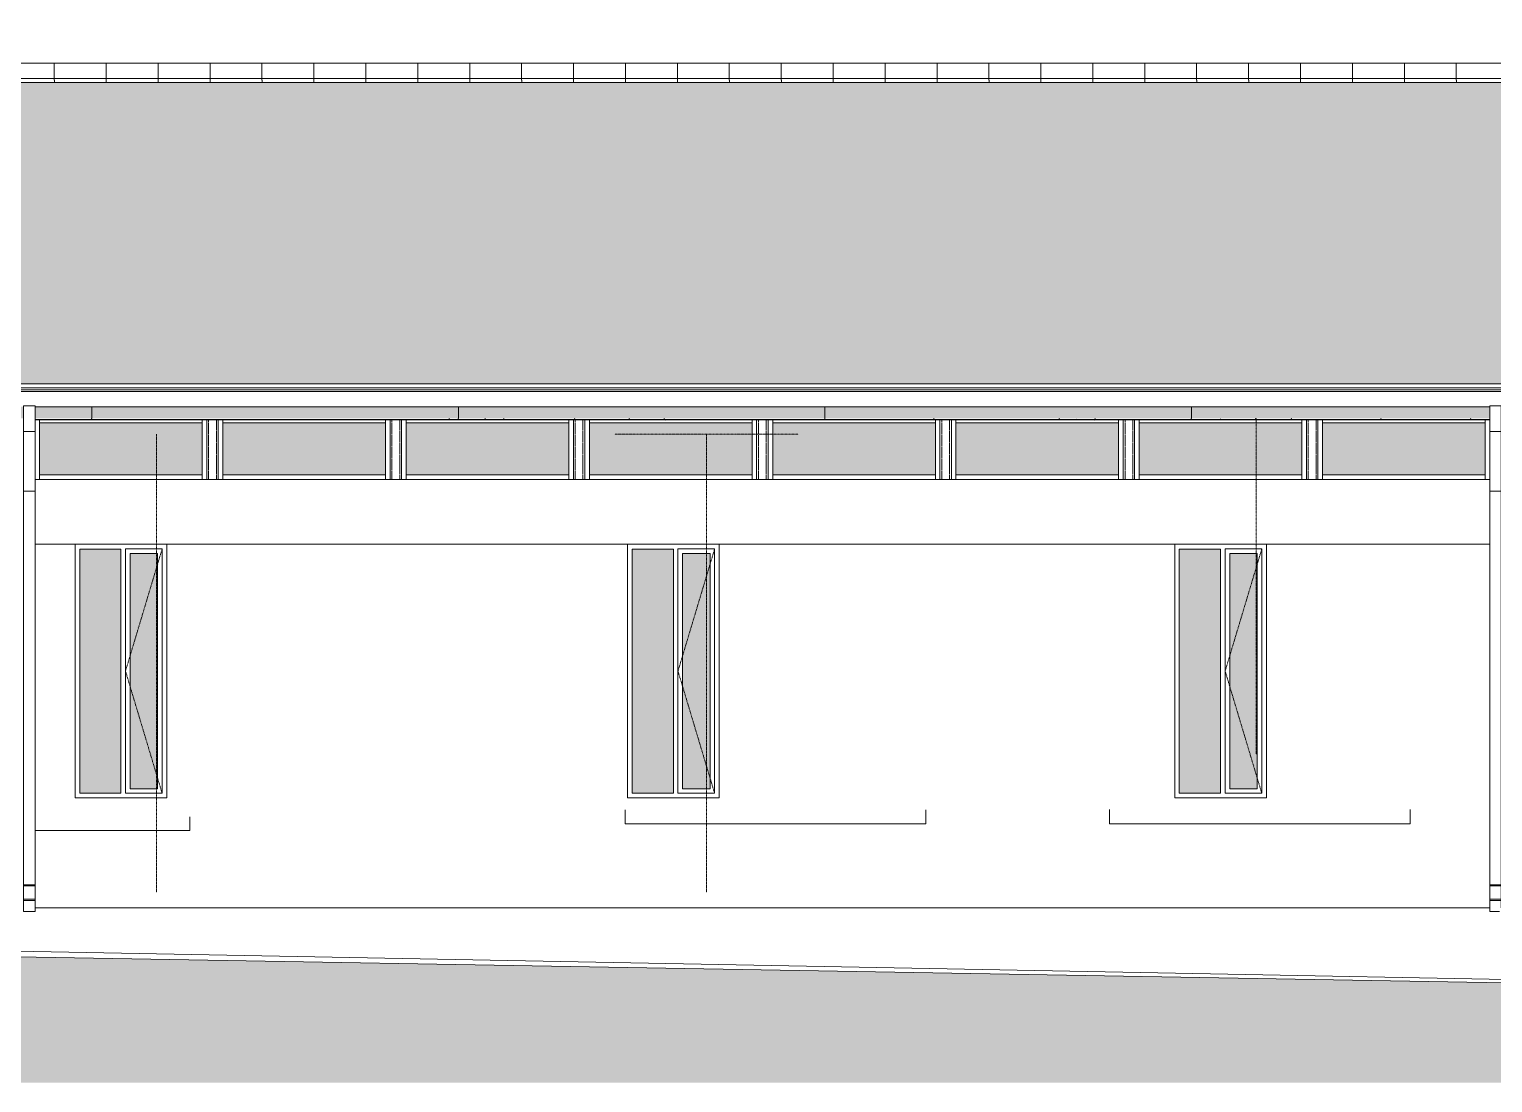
# Model space of a CAD drawing. Header units: millimetres. Extents: x -35517 to 139323, y -3702 to 5999.
# Drawn here: x 32332 to 41914, y -1145 to 5752 of the extents above; entities that cross this region are included whole.
import ezdxf

# ---------------------------------------------------------------- set-up
doc = ezdxf.new("R2010")
doc.units = ezdxf.units.MM
for name, pattern in [('Dash', [6.35, 3.175, -3.175]), ('Detail Dash 2', [1.6, 0.8, -0.8]), ('Hidden', [7.14375, 4.7625, -2.38125])]:
    doc.linetypes.add(name, pattern=pattern)
for name, color, linetype, lineweight in [('A-DETL', 90, 'Continuous', 5), ('A-DETL-GENF', 92, 'Continuous', 5), ('A-DETL-MEDM', 33, 'Continuous', 18), ('A-GENM', 13, 'Continuous', 5), ('A-GLAZ', 151, 'Continuous', 5), ('A-GLAZ-CURT', 52, 'Continuous', 5), ('A-GLAZ-CWMG', 51, 'Continuous', 5), ('A-GLAZ-HDLN', 1, 'Dash', 9), ('A-ROOF', 132, 'Continuous', 9), ('A-ROOF-OTLN', 132, 'Continuous', 5), ('A-ROOF-PATT', 132, 'Continuous', 9), ('C-TOPO', 7, 'Continuous', 5), ('I-WALL', 2, 'Continuous', 9), ('S-COLS', 52, 'Continuous', 5)]:
    doc.layers.add(name, color=color, linetype=linetype, lineweight=lineweight)

# ---------------------------------------------------------------- blocks, each defined once
blk = doc.blocks.new('W-02 900x1660 - 600-1480514-GENERAL SOUTH ELEVATION')
at = {"layer": 'A-GLAZ'}
for points in [[(16671.5, 750), (16726.1, 750), (16726.1, 2349), (16456.1, 2349), (16456.1, 750), (16630.7, 750)], [(16786.1, 780), (16966.1, 780), (16966.1, 2319), (16786.1, 2319), (16786.1, 802.9)]]:
    blk.add_hatch(color=256, dxfattribs=at).paths.add_polyline_path(points)
for p, q in [((16456.1, 2349), (16456.1, 750)), ((16456.1, 2349), (16726.1, 2349)), ((16726.1, 750), (16726.1, 2349)), ((16996.1, 2350), (16756.1, 2350)), ((16756.1, 2350), (16756.1, 750)), ((16786.1, 2319), (16966.1, 2319)), ((16786.1, 780), (16786.1, 2319)), ((16966.1, 2319), (16966.1, 780)), ((16996.1, 750), (16996.1, 2350)), ((16966.1, 780), (16786.1, 780)), ((16456.1, 750), (16726.1, 750)), ((16756.1, 750), (16996.1, 750))]:
    blk.add_line(p, q, dxfattribs=at)
at = {"layer": 'A-GLAZ-HDLN'}
for p, q in [((16996.1, 2350), (16756.1, 1550)), ((16756.1, 1550), (16996.1, 750))]:
    blk.add_line(p, q, dxfattribs=at)
blk = doc.blocks.new('Column Steel Square Hollow Sections - 75x75-V194-GENERAL SOUTH ELEVATION')
at = {"layer": 'S-COLS', "linetype": 'Hidden'}
for p, q in [((11283.1, 2805), (11283.1, 3195.3)), ((11334.1, 3195.3), (11334.1, 2805))]:
    blk.add_line(p, q, dxfattribs=at)
blk = doc.blocks.new('Downpipe - Downpipe-1373825-GENERAL SOUTH ELEVATION')
at = {"layer": 'A-GENM'}
for p, q in [((12471.1, 3286.5), (12546.1, 3286.5)), ((12471.1, 3119), (12471.1, 3286.5)), ((12546.1, 3286.5), (12546.1, 3119)), ((12471.1, 2727.6), (12471.1, 3119)), ((12471.1, 3119), (12546.1, 3119)), ((12546.1, 3119), (12546.1, 2727.6)), ((12471.1, 144.1), (12471.1, 2727.6)), ((12471.1, 2727.6), (12546.1, 2727.6)), ((12546.1, 2727.6), (12546.1, 144.1)), ((12471.1, 151.5), (12546.1, 151.5)), ((12471.1, 151.5), (12471.1, 55.9)), ((12546.1, 144.1), (12471.1, 144.1)), ((12546.1, 151.5), (12546.1, 55.9)), ((12471.1, 55.9), (12546.1, 55.9)), ((12471.1, 48.6), (12471.1, 55.9)), ((12546.1, 48.6), (12471.1, 48.6)), ((12471.1, -24.4), (12471.1, 48.6)), ((12546.1, 55.9), (12546.1, 48.6)), ((12546.1, 48.6), (12546.1, -24.4)), ((12471.1, -24.4), (12546.1, -24.4))]:
    blk.add_line(p, q, dxfattribs=at)
blk = doc.blocks.new('Downpipe - Downpipe-V234-GENERAL SOUTH ELEVATION')
at = {"layer": 'A-GENM'}
for p, q in [((22071.1, 3286.5), (22146.1, 3286.5)), ((22071.1, 3119), (22071.1, 3286.5)), ((22146.1, 3286.5), (22146.1, 3119)), ((22071.1, 2727.6), (22071.1, 3119)), ((22071.1, 3119), (22146.1, 3119)), ((22146.1, 3119), (22146.1, 2727.6)), ((22071.1, 144.1), (22071.1, 2727.6)), ((22071.1, 2727.6), (22146.1, 2727.6)), ((22146.1, 2727.6), (22146.1, 144.1)), ((22071.1, 151.5), (22146.1, 151.5)), ((22071.1, 151.5), (22071.1, 55.9)), ((22146.1, 144.1), (22071.1, 144.1)), ((22146.1, 151.5), (22146.1, 55.9)), ((22071.1, 55.9), (22146.1, 55.9)), ((22071.1, 48.6), (22071.1, 55.9)), ((22146.1, 48.6), (22071.1, 48.6)), ((22071.1, -24.4), (22071.1, 48.6)), ((22146.1, 55.9), (22146.1, 48.6)), ((22146.1, 48.6), (22146.1, 0)), ((22071.1, -24.4), (22135.6, -24.4))]:
    blk.add_line(p, q, dxfattribs=at)
blk = doc.blocks.new('FP_238-GENERAL SOUTH ELEVATION')
at = {"layer": 'A-ROOF-OTLN'}
blk.add_line((12546.1, 3195), (22071.1, 3195), dxfattribs=at)
at = {"layer": 'A-ROOF-PATT', "lineweight": 5}
for p, q in [((12546.1, 3197), (22071.1, 3197)), ((12776.6, 3193.9), (12810.2, 3193.9)), ((12792.9, 3193.9), (12792.8, 3193.8)), ((12793.1, 3193.9), (12792.9, 3193.9)), ((12793.3, 3193.9), (12793.1, 3193.9)), ((12793.5, 3194), (12793.3, 3193.9)), ((12793.7, 3194.1), (12793.5, 3194)), ((12793.9, 3194.1), (12793.7, 3194.1)), ((12794, 3194.2), (12793.9, 3194.1)), ((12794.2, 3194.3), (12794, 3194.2)), ((12794.4, 3194.4), (12794.2, 3194.3)), ((12794.6, 3194.6), (12794.4, 3194.4)), ((12794.8, 3194.7), (12794.6, 3194.6)), ((12795, 3194.8), (12794.8, 3194.7)), ((12795.2, 3195), (12795, 3194.8)), ((12795.3, 3195.2), (12795.2, 3195)), ((12795.5, 3195.3), (12795.3, 3195.2)), ((12795.7, 3195.5), (12795.5, 3195.3)), ((12795.9, 3195.7), (12795.7, 3195.5)), ((12796.1, 3195.9), (12795.9, 3195.7)), ((12796.3, 3196.2), (12796.1, 3195.9)), ((12796.4, 3196.4), (12796.3, 3196.2)), ((12796.6, 3196.6), (12796.4, 3196.4)), ((12796.8, 3196.9), (12796.6, 3196.6)), ((12797, 3197.1), (12796.8, 3196.9)), ((12797.2, 3197.4), (12797, 3197.1)), ((12797.4, 3197.7), (12797.2, 3197.4)), ((12797.6, 3197.9), (12797.4, 3197.7)), ((12917.1, 3197), (12917.1, 3204.5)), ((13081.4, 3193.9), (13115, 3193.9)), ((13284.6, 3193.9), (13318.2, 3193.9)), ((13614.2, 3193.9), (13614, 3193.8)), ((13614.3, 3193.9), (13614.2, 3193.9)), ((13614.5, 3193.9), (13614.3, 3193.9)), ((13614.7, 3194), (13614.5, 3193.9)), ((13614.9, 3194), (13614.7, 3194)), ((13615.1, 3194.1), (13614.9, 3194)), ((13615.2, 3194.2), (13615.1, 3194.1)), ((13615.4, 3194.3), (13615.2, 3194.2)), ((13615.6, 3194.4), (13615.4, 3194.3)), ((13615.8, 3194.5), (13615.6, 3194.4)), ((13616, 3194.6), (13615.8, 3194.5)), ((13616.1, 3194.8), (13616, 3194.6)), ((13616.3, 3194.9), (13616.1, 3194.8)), ((13616.5, 3195.1), (13616.3, 3194.9)), ((13616.7, 3195.3), (13616.5, 3195.1)), ((13792.6, 3193.9), (13826.2, 3193.9)), ((14097.4, 3193.9), (14131, 3193.9)), ((14206, 3196.2), (14205.9, 3196.4)), ((14206.2, 3196), (14206, 3196.2)), ((14206.4, 3195.8), (14206.2, 3196)), ((14206.6, 3195.6), (14206.4, 3195.8)), ((14206.8, 3195.4), (14206.6, 3195.6)), ((14207, 3195.2), (14206.8, 3195.4)), ((14207.2, 3195), (14207, 3195.2)), ((14207.4, 3194.9), (14207.2, 3195)), ((14207.5, 3194.7), (14207.4, 3194.9)), ((14207.7, 3194.6), (14207.5, 3194.7)), ((14207.9, 3194.4), (14207.7, 3194.6)), ((14208.1, 3194.3), (14207.9, 3194.4)), ((14208.3, 3194.2), (14208.1, 3194.3)), ((14208.5, 3194.1), (14208.3, 3194.2)), ((14208.7, 3194.1), (14208.5, 3194.1)), ((14208.8, 3194), (14208.7, 3194.1)), ((14209, 3193.9), (14208.8, 3194)), ((14209.2, 3193.9), (14209, 3193.9)), ((14209.4, 3193.9), (14209.2, 3193.9)), ((14209.6, 3193.8), (14209.4, 3193.9)), ((14402.2, 3193.9), (14435.8, 3193.9)), ((15011.8, 3193.9), (15045.4, 3193.9)), ((15257.2, 3204.1), (15257, 3204.5)), ((15257.4, 3203.8), (15257.2, 3204.1)), ((15257.6, 3203.4), (15257.4, 3203.8)), ((15257.8, 3203), (15257.6, 3203.4)), ((15258, 3202.6), (15257.8, 3203)), ((15258.2, 3202.3), (15258, 3202.6)), ((15258.4, 3201.9), (15258.2, 3202.3)), ((15258.6, 3201.6), (15258.4, 3201.9)), ((15258.7, 3201.2), (15258.6, 3201.6)), ((15258.9, 3200.9), (15258.7, 3201.2)), ((15259.1, 3200.5), (15258.9, 3200.9)), ((15259.3, 3200.2), (15259.1, 3200.5)), ((15259.5, 3199.8), (15259.3, 3200.2)), ((15259.7, 3199.5), (15259.5, 3199.8)), ((15259.9, 3199.2), (15259.7, 3199.5)), ((15260.1, 3198.8), (15259.9, 3199.2)), ((15260.3, 3198.5), (15260.1, 3198.8)), ((15260.5, 3198.2), (15260.3, 3198.5)), ((15260.7, 3197.9), (15260.5, 3198.2)), ((15260.9, 3197.6), (15260.7, 3197.9)), ((15261, 3197.4), (15260.9, 3197.6)), ((15261.2, 3197.1), (15261, 3197.4)), ((15261.4, 3196.8), (15261.2, 3197.1)), ((15261.6, 3196.6), (15261.4, 3196.8)), ((15261.8, 3196.3), (15261.6, 3196.6)), ((15262, 3196.1), (15261.8, 3196.3)), ((15262.2, 3195.9), (15262, 3196.1)), ((15262.4, 3195.7), (15262.2, 3195.9)), ((15262.6, 3195.5), (15262.4, 3195.7)), ((15262.8, 3195.3), (15262.6, 3195.5)), ((15263, 3195.1), (15262.8, 3195.3)), ((15263.2, 3194.9), (15263, 3195.1)), ((15263.3, 3194.8), (15263.2, 3194.9)), ((15263.5, 3194.6), (15263.3, 3194.8)), ((15263.7, 3194.5), (15263.5, 3194.6)), ((15263.9, 3194.4), (15263.7, 3194.5)), ((15264.1, 3194.2), (15263.9, 3194.4)), ((15264.3, 3194.2), (15264.1, 3194.2)), ((15264.5, 3194.1), (15264.3, 3194.2)), ((15264.7, 3194), (15264.5, 3194.1)), ((15264.9, 3193.9), (15264.7, 3194)), ((15265.1, 3193.9), (15264.9, 3193.9)), ((15265.3, 3193.9), (15265.1, 3193.9)), ((15265.4, 3193.8), (15265.3, 3193.9)), ((15316.6, 3193.9), (15350.2, 3193.9)), ((15317.1, 3197), (15317.1, 3204.5)), ((15491.9, 3204.1), (15491.7, 3204.5)), ((15492, 3203.8), (15491.9, 3204.1)), ((15492.2, 3203.4), (15492, 3203.8)), ((15492.4, 3203), (15492.2, 3203.4)), ((15492.6, 3202.6), (15492.4, 3203)), ((15492.8, 3202.3), (15492.6, 3202.6)), ((15493, 3201.9), (15492.8, 3202.3)), ((15493.2, 3201.6), (15493, 3201.9)), ((15493.4, 3201.2), (15493.2, 3201.6)), ((15493.6, 3200.9), (15493.4, 3201.2)), ((15493.8, 3200.5), (15493.6, 3200.9)), ((15494, 3200.2), (15493.8, 3200.5)), ((15494.1, 3199.8), (15494, 3200.2)), ((15494.3, 3199.5), (15494.1, 3199.8)), ((15494.5, 3199.2), (15494.3, 3199.5)), ((15494.7, 3198.9), (15494.5, 3199.2)), ((15494.9, 3198.5), (15494.7, 3198.9)), ((15495.1, 3198.2), (15494.9, 3198.5)), ((15495.3, 3197.9), (15495.1, 3198.2)), ((15519.8, 3193.9), (15553.4, 3193.9)), ((15608.6, 3193.9), (15608.4, 3193.8)), ((15608.8, 3193.9), (15608.6, 3193.9)), ((15609, 3193.9), (15608.8, 3193.9)), ((15609.2, 3194), (15609, 3193.9)), ((15609.3, 3194.1), (15609.2, 3194)), ((15609.5, 3194.2), (15609.3, 3194.1)), ((15609.7, 3194.2), (15609.5, 3194.2)), ((15609.9, 3194.4), (15609.7, 3194.2)), ((15610.1, 3194.5), (15609.9, 3194.4)), ((15610.3, 3194.6), (15610.1, 3194.5)), ((15610.5, 3194.8), (15610.3, 3194.6)), ((15610.7, 3194.9), (15610.5, 3194.8)), ((15610.9, 3195.1), (15610.7, 3194.9)), ((15611.1, 3195.3), (15610.9, 3195.1)), ((15611.3, 3195.5), (15611.1, 3195.3)), ((15611.4, 3195.7), (15611.3, 3195.5)), ((15611.6, 3195.9), (15611.4, 3195.7)), ((15611.8, 3196.1), (15611.6, 3195.9)), ((15612, 3196.3), (15611.8, 3196.1)), ((15612.2, 3196.6), (15612, 3196.3)), ((15612.4, 3196.8), (15612.2, 3196.6)), ((15612.6, 3197.1), (15612.4, 3196.8)), ((15612.8, 3197.4), (15612.6, 3197.1)), ((15613, 3197.6), (15612.8, 3197.4)), ((15613.2, 3197.9), (15613, 3197.6)), ((15613.4, 3198.2), (15613.2, 3197.9)), ((15613.6, 3198.5), (15613.4, 3198.2)), ((15613.7, 3198.8), (15613.6, 3198.5)), ((15613.9, 3199.2), (15613.7, 3198.8)), ((15614.1, 3199.5), (15613.9, 3199.2)), ((15614.3, 3199.8), (15614.1, 3199.5)), ((15614.5, 3200.2), (15614.3, 3199.8)), ((15614.7, 3200.5), (15614.5, 3200.2)), ((15614.9, 3200.9), (15614.7, 3200.5)), ((15615.1, 3201.2), (15614.9, 3200.9)), ((15615.3, 3201.6), (15615.1, 3201.2)), ((15615.5, 3201.9), (15615.3, 3201.6)), ((15615.7, 3202.3), (15615.5, 3201.9)), ((15615.9, 3202.6), (15615.7, 3202.3)), ((15616, 3203), (15615.9, 3202.6)), ((15616.2, 3203.4), (15616, 3203)), ((15616.4, 3203.8), (15616.2, 3203.4)), ((15616.6, 3204.1), (15616.4, 3203.8)), ((15616.8, 3204.5), (15616.6, 3204.1)), ((15617.5, 3193.8), (15617.3, 3193.8)), ((16027.8, 3193.9), (16061.4, 3193.9)), ((16078.4, 3204.1), (16078.2, 3204.5)), ((16078.6, 3203.8), (16078.4, 3204.1)), ((16078.8, 3203.4), (16078.6, 3203.8)), ((16079, 3203), (16078.8, 3203.4)), ((16079.2, 3202.6), (16079, 3203)), ((16079.4, 3202.3), (16079.2, 3202.6)), ((16079.6, 3201.9), (16079.4, 3202.3)), ((16079.8, 3201.6), (16079.6, 3201.9)), ((16080, 3201.2), (16079.8, 3201.6)), ((16080.2, 3200.9), (16080, 3201.2)), ((16080.4, 3200.5), (16080.2, 3200.9)), ((16080.5, 3200.2), (16080.4, 3200.5)), ((16080.7, 3199.8), (16080.5, 3200.2)), ((16080.9, 3199.5), (16080.7, 3199.8)), ((16081.1, 3199.2), (16080.9, 3199.5)), ((16081.3, 3198.8), (16081.1, 3199.2)), ((16081.5, 3198.5), (16081.3, 3198.8)), ((16081.7, 3198.2), (16081.5, 3198.5)), ((16081.9, 3197.9), (16081.7, 3198.2)), ((16082.1, 3197.6), (16081.9, 3197.9)), ((16082.3, 3197.4), (16082.1, 3197.6)), ((16082.5, 3197.1), (16082.3, 3197.4)), ((16082.7, 3196.8), (16082.5, 3197.1)), ((16082.8, 3196.6), (16082.7, 3196.8)), ((16083, 3196.3), (16082.8, 3196.6)), ((16083.2, 3196.1), (16083, 3196.3)), ((16083.4, 3195.9), (16083.2, 3196.1)), ((16083.6, 3195.7), (16083.4, 3195.9)), ((16083.8, 3195.5), (16083.6, 3195.7)), ((16084, 3195.3), (16083.8, 3195.5)), ((16084.2, 3195.1), (16084, 3195.3)), ((16084.4, 3194.9), (16084.2, 3195.1)), ((16084.6, 3194.8), (16084.4, 3194.9)), ((16084.8, 3194.6), (16084.6, 3194.8)), ((16084.9, 3194.5), (16084.8, 3194.6)), ((16085.1, 3194.4), (16084.9, 3194.5)), ((16085.3, 3194.2), (16085.1, 3194.4)), ((16085.5, 3194.2), (16085.3, 3194.2)), ((16085.7, 3194.1), (16085.5, 3194.2)), ((16085.9, 3194), (16085.7, 3194.1)), ((16086.1, 3193.9), (16085.9, 3194)), ((16086.3, 3193.9), (16086.1, 3193.9)), ((16086.5, 3193.9), (16086.3, 3193.9)), ((16086.7, 3193.8), (16086.5, 3193.9)), ((16332.6, 3193.9), (16366.2, 3193.9)), ((16429.8, 3193.9), (16429.6, 3193.8)), ((16430, 3193.9), (16429.8, 3193.9)), ((16430.2, 3193.9), (16430, 3193.9)), ((16430.4, 3194), (16430.2, 3193.9)), ((16430.6, 3194.1), (16430.4, 3194)), ((16430.8, 3194.2), (16430.6, 3194.1)), ((16430.9, 3194.2), (16430.8, 3194.2)), ((16431.1, 3194.4), (16430.9, 3194.2)), ((16431.3, 3194.5), (16431.1, 3194.4)), ((16431.5, 3194.6), (16431.3, 3194.5)), ((16431.7, 3194.8), (16431.5, 3194.6)), ((16431.9, 3194.9), (16431.7, 3194.8)), ((16432.1, 3195.1), (16431.9, 3194.9)), ((16432.3, 3195.3), (16432.1, 3195.1)), ((16432.5, 3195.5), (16432.3, 3195.3)), ((16432.7, 3195.7), (16432.5, 3195.5)), ((16432.9, 3195.9), (16432.7, 3195.7)), ((16433.1, 3196.1), (16432.9, 3195.9)), ((16433.2, 3196.3), (16433.1, 3196.1)), ((16433.4, 3196.6), (16433.2, 3196.3)), ((16433.6, 3196.8), (16433.4, 3196.6)), ((16433.8, 3197.1), (16433.6, 3196.8)), ((16434, 3197.4), (16433.8, 3197.1)), ((16434.2, 3197.6), (16434, 3197.4)), ((16434.4, 3197.9), (16434.2, 3197.6)), ((16434.6, 3198.2), (16434.4, 3197.9)), ((16434.8, 3198.5), (16434.6, 3198.2)), ((16435, 3198.8), (16434.8, 3198.5)), ((16435.2, 3199.2), (16435, 3198.8)), ((16435.4, 3199.5), (16435.2, 3199.2)), ((16435.5, 3199.8), (16435.4, 3199.5)), ((16435.7, 3200.2), (16435.5, 3199.8)), ((16435.9, 3200.5), (16435.7, 3200.2)), ((16436.1, 3200.9), (16435.9, 3200.5)), ((16436.3, 3201.2), (16436.1, 3200.9)), ((16436.5, 3201.6), (16436.3, 3201.2)), ((16436.7, 3201.9), (16436.5, 3201.6)), ((16436.9, 3202.3), (16436.7, 3201.9)), ((16437.1, 3202.6), (16436.9, 3202.3)), ((16437.3, 3203), (16437.1, 3202.6)), ((16437.5, 3203.4), (16437.3, 3203)), ((16437.7, 3203.8), (16437.5, 3203.4)), ((16437.8, 3204.1), (16437.7, 3203.8)), ((16438, 3204.5), (16437.8, 3204.1)), ((16637.4, 3193.9), (16671, 3193.9)), ((16664.4, 3193.9), (16664.2, 3193.8)), ((16664.6, 3193.9), (16664.4, 3193.9)), ((16664.8, 3193.9), (16664.6, 3193.9)), ((16665, 3204.1), (16664.8, 3204.5)), ((16664.9, 3194), (16664.8, 3193.9)), ((16665.1, 3194), (16664.9, 3194)), ((16665.2, 3203.8), (16665, 3204.1)), ((16665.3, 3194.1), (16665.1, 3194)), ((16665.4, 3203.4), (16665.2, 3203.8)), ((16665.5, 3194.2), (16665.3, 3194.1)), ((16665.6, 3203), (16665.4, 3203.4)), ((16665.7, 3194.3), (16665.5, 3194.2)), ((16665.8, 3202.6), (16665.6, 3203)), ((16665.8, 3194.4), (16665.7, 3194.3)), ((16666, 3202.3), (16665.8, 3202.6)), ((16666, 3194.5), (16665.8, 3194.4)), ((16666.2, 3201.9), (16666, 3202.3)), ((16666.2, 3194.6), (16666, 3194.5)), ((16666.4, 3201.6), (16666.2, 3201.9)), ((16666.4, 3194.8), (16666.2, 3194.6)), ((16666.6, 3201.2), (16666.4, 3201.6)), ((16666.7, 3200.9), (16666.6, 3201.2)), ((16666.9, 3200.5), (16666.7, 3200.9)), ((16667.1, 3200.2), (16666.9, 3200.5)), ((16667.3, 3199.8), (16667.1, 3200.2)), ((16667.5, 3199.5), (16667.3, 3199.8)), ((16667.7, 3199.2), (16667.5, 3199.5)), ((16667.9, 3198.8), (16667.7, 3199.2)), ((16668.1, 3198.5), (16667.9, 3198.8)), ((16668.3, 3198.2), (16668.1, 3198.5)), ((16668.5, 3197.9), (16668.3, 3198.2)), ((16668.7, 3197.6), (16668.5, 3197.9)), ((16668.9, 3197.4), (16668.7, 3197.6)), ((16669, 3197.1), (16668.9, 3197.4)), ((16669.2, 3196.8), (16669, 3197.1)), ((16669.4, 3196.6), (16669.2, 3196.8)), ((16669.6, 3196.3), (16669.4, 3196.6)), ((16669.8, 3196.1), (16669.6, 3196.3)), ((16670, 3195.9), (16669.8, 3196.1)), ((16670.2, 3195.7), (16670, 3195.9)), ((16670.4, 3195.5), (16670.2, 3195.7)), ((16670.6, 3195.3), (16670.4, 3195.5)), ((16670.8, 3195.1), (16670.6, 3195.3)), ((16671, 3194.9), (16670.8, 3195.1)), ((16671.2, 3194.8), (16671, 3194.9)), ((16671.3, 3194.6), (16671.2, 3194.8)), ((16671.5, 3194.5), (16671.3, 3194.6)), ((16671.7, 3194.4), (16671.5, 3194.5)), ((16671.9, 3194.2), (16671.7, 3194.4)), ((16672.1, 3194.2), (16671.9, 3194.2)), ((16672.3, 3194.1), (16672.1, 3194.2)), ((16672.5, 3194), (16672.3, 3194.1)), ((16672.7, 3193.9), (16672.5, 3194)), ((16672.9, 3193.9), (16672.7, 3193.9)), ((16673.1, 3193.9), (16672.9, 3193.9)), ((16673.3, 3193.8), (16673.1, 3193.9)), ((17247, 3193.9), (17280.6, 3193.9)), ((17485.5, 3193.8), (17485.4, 3193.8)), ((17551.8, 3193.9), (17585.4, 3193.9)), ((17717.1, 3197), (17717.1, 3204.5)), ((17755, 3193.9), (17788.6, 3193.9)), ((18263, 3193.9), (18296.6, 3193.9)), ((18426.8, 3195.4), (18426.6, 3195.2)), ((18427, 3195.6), (18426.8, 3195.4)), ((18427.2, 3195.8), (18427, 3195.6)), ((18427.4, 3196), (18427.2, 3195.8)), ((18427.6, 3196.2), (18427.4, 3196)), ((18427.7, 3196.5), (18427.6, 3196.2)), ((18427.9, 3196.7), (18427.7, 3196.5)), ((18428.1, 3197), (18427.9, 3196.7)), ((18428.3, 3197.2), (18428.1, 3197)), ((18428.5, 3197.5), (18428.3, 3197.2)), ((18428.7, 3197.8), (18428.5, 3197.5)), ((18428.9, 3198.1), (18428.7, 3197.8)), ((18429.1, 3198.3), (18428.9, 3198.1)), ((18429.2, 3198.6), (18429.1, 3198.3)), ((18429.4, 3199), (18429.2, 3198.6)), ((18429.6, 3199.3), (18429.4, 3199)), ((18429.8, 3199.6), (18429.6, 3199.3)), ((18430, 3199.9), (18429.8, 3199.6)), ((18430.2, 3200.2), (18430, 3199.9)), ((18430.4, 3200.6), (18430.2, 3200.2)), ((18430.6, 3200.9), (18430.4, 3200.6)), ((18430.7, 3201.3), (18430.6, 3200.9)), ((18430.9, 3201.6), (18430.7, 3201.3)), ((18431.1, 3202), (18430.9, 3201.6)), ((18431.3, 3202.3), (18431.1, 3202)), ((18431.5, 3202.7), (18431.3, 3202.3)), ((18431.7, 3203), (18431.5, 3202.7)), ((18431.9, 3203.4), (18431.7, 3203)), ((18432.1, 3203.8), (18431.9, 3203.4)), ((18432.2, 3204.1), (18432.1, 3203.8)), ((18432.4, 3204.5), (18432.2, 3204.1)), ((18567.8, 3193.9), (18601.4, 3193.9)), ((18872.6, 3193.9), (18906.2, 3193.9)), ((19245.9, 3194), (19245.7, 3193.9)), ((19246.1, 3194), (19245.9, 3194)), ((19246.3, 3194.1), (19246.1, 3194)), ((19246.5, 3194.2), (19246.3, 3194.1)), ((19246.7, 3194.3), (19246.5, 3194.2)), ((19246.9, 3194.4), (19246.7, 3194.3)), ((19247.1, 3194.6), (19246.9, 3194.4)), ((19247.2, 3194.7), (19247.1, 3194.6)), ((19247.4, 3194.8), (19247.2, 3194.7)), ((19247.6, 3195), (19247.4, 3194.8)), ((19247.8, 3195.2), (19247.6, 3195)), ((19248, 3195.4), (19247.8, 3195.2)), ((19248.2, 3195.5), (19248, 3195.4)), ((19248.4, 3195.8), (19248.2, 3195.5)), ((19248.6, 3196), (19248.4, 3195.8)), ((19248.8, 3196.2), (19248.6, 3196)), ((19248.9, 3196.4), (19248.8, 3196.2)), ((19249.1, 3196.7), (19248.9, 3196.4)), ((19249.3, 3196.9), (19249.1, 3196.7)), ((19249.5, 3197.2), (19249.3, 3196.9)), ((19249.7, 3197.5), (19249.5, 3197.2)), ((19249.9, 3197.7), (19249.7, 3197.5)), ((19250.1, 3198), (19249.9, 3197.7)), ((19250.3, 3198.3), (19250.1, 3198)), ((19250.5, 3198.6), (19250.3, 3198.3)), ((19250.6, 3198.9), (19250.5, 3198.6)), ((19250.8, 3199.2), (19250.6, 3198.9)), ((19251, 3199.6), (19250.8, 3199.2)), ((19251.2, 3199.9), (19251, 3199.6)), ((19251.4, 3200.2), (19251.2, 3199.9)), ((19251.6, 3200.6), (19251.4, 3200.2)), ((19251.8, 3200.9), (19251.6, 3200.6)), ((19252, 3201.3), (19251.8, 3200.9)), ((19252.1, 3201.6), (19252, 3201.3)), ((19252.3, 3202), (19252.1, 3201.6)), ((19252.5, 3202.3), (19252.3, 3202)), ((19252.7, 3202.7), (19252.5, 3202.3)), ((19252.9, 3203), (19252.7, 3202.7)), ((19253.1, 3203.4), (19252.9, 3203)), ((19253.3, 3203.8), (19253.1, 3203.4)), ((19253.5, 3204.1), (19253.3, 3203.8)), ((19253.7, 3204.5), (19253.5, 3204.1)), ((19363.3, 3204.2), (19363.1, 3204.5)), ((19363.5, 3203.9), (19363.3, 3204.2)), ((19363.6, 3203.6), (19363.5, 3203.9)), ((19363.8, 3203.3), (19363.6, 3203.6)), ((19363.9, 3202.9), (19363.8, 3203.3)), ((19364.1, 3202.6), (19363.9, 3202.9)), ((19480.1, 3193.9), (19479.9, 3193.8)), ((19480.2, 3193.9), (19480.1, 3193.9)), ((19480.4, 3193.9), (19480.2, 3193.9)), ((19480.6, 3194), (19480.4, 3193.9)), ((19480.8, 3194.1), (19480.6, 3194)), ((19481, 3194.2), (19480.8, 3194.1)), ((19481.2, 3194.2), (19481, 3194.2)), ((19481.4, 3194.4), (19481.2, 3194.2)), ((19481.6, 3194.5), (19481.4, 3194.4)), ((19481.8, 3194.6), (19481.6, 3194.5)), ((19482, 3194.8), (19481.8, 3194.6)), ((19482.2, 3194.9), (19482, 3194.8)), ((19482.4, 3195.1), (19482.2, 3194.9)), ((19482.2, 3193.9), (19515.8, 3193.9)), ((19482.5, 3195.3), (19482.4, 3195.1)), ((19482.7, 3195.5), (19482.5, 3195.3)), ((19482.9, 3195.7), (19482.7, 3195.5)), ((19483.1, 3195.9), (19482.9, 3195.7)), ((19483.3, 3196.1), (19483.1, 3195.9)), ((19483.5, 3196.3), (19483.3, 3196.1)), ((19483.7, 3196.6), (19483.5, 3196.3)), ((19483.9, 3196.8), (19483.7, 3196.6)), ((19484.1, 3197.1), (19483.9, 3196.8)), ((19484.3, 3197.4), (19484.1, 3197.1)), ((19484.5, 3197.6), (19484.3, 3197.4)), ((19484.7, 3197.9), (19484.5, 3197.6)), ((19484.8, 3198.2), (19484.7, 3197.9)), ((19485, 3198.5), (19484.8, 3198.2)), ((19485.2, 3198.8), (19485, 3198.5)), ((19485.4, 3199.2), (19485.2, 3198.8)), ((19485.6, 3199.5), (19485.4, 3199.2)), ((19485.8, 3199.8), (19485.6, 3199.5)), ((19486, 3200.2), (19485.8, 3199.8)), ((19486.2, 3200.5), (19486, 3200.2)), ((19486.3, 3195.2), (19486.1, 3195.3)), ((19486.4, 3200.9), (19486.2, 3200.5)), ((19486.5, 3195), (19486.3, 3195.2)), ((19486.6, 3201.2), (19486.4, 3200.9)), ((19486.7, 3194.8), (19486.5, 3195)), ((19486.8, 3201.6), (19486.6, 3201.2)), ((19486.9, 3194.7), (19486.7, 3194.8)), ((19487, 3201.9), (19486.8, 3201.6)), ((19487, 3194.6), (19486.9, 3194.7)), ((19487.1, 3202.3), (19487, 3201.9)), ((19487.2, 3194.4), (19487, 3194.6)), ((19487.3, 3202.6), (19487.1, 3202.3)), ((19487.4, 3194.3), (19487.2, 3194.4)), ((19487.5, 3203), (19487.3, 3202.6)), ((19487.6, 3194.2), (19487.4, 3194.3)), ((19487.7, 3203.4), (19487.5, 3203)), ((19487.8, 3194.1), (19487.6, 3194.2)), ((19487.9, 3203.8), (19487.7, 3203.4)), ((19488, 3194.1), (19487.8, 3194.1)), ((19488.1, 3204.1), (19487.9, 3203.8)), ((19488.2, 3194), (19488, 3194.1)), ((19488.3, 3204.5), (19488.1, 3204.1)), ((19488.3, 3193.9), (19488.2, 3194)), ((19488.5, 3193.9), (19488.3, 3193.9)), ((19488.7, 3193.9), (19488.5, 3193.9)), ((19488.9, 3193.8), (19488.7, 3193.9)), ((19787, 3193.9), (19820.6, 3193.9)), ((19990.2, 3193.9), (20023.8, 3193.9)), ((20117.1, 3197), (20117.1, 3204.5)), ((20301.3, 3193.9), (20301.1, 3193.8)), ((20301.5, 3193.9), (20301.3, 3193.9)), ((20301.6, 3193.9), (20301.5, 3193.9)), ((20301.8, 3194), (20301.6, 3193.9)), ((20302, 3194.1), (20301.8, 3194)), ((20302.2, 3194.1), (20302, 3194.1)), ((20302.4, 3194.2), (20302.2, 3194.1)), ((20302.6, 3194.3), (20302.4, 3194.2)), ((20302.8, 3194.5), (20302.6, 3194.3)), ((20303, 3194.6), (20302.8, 3194.5)), ((20303.1, 3194.7), (20303, 3194.6)), ((20303.3, 3194.9), (20303.1, 3194.7)), ((20303.5, 3195), (20303.3, 3194.9)), ((20303.7, 3195.2), (20303.5, 3195)), ((20303.9, 3195.4), (20303.7, 3195.2)), ((20304.1, 3195.6), (20303.9, 3195.4)), ((20304.3, 3195.8), (20304.1, 3195.6)), ((20304.5, 3196), (20304.3, 3195.8)), ((20304.6, 3196.2), (20304.5, 3196)), ((20304.8, 3196.5), (20304.6, 3196.2)), ((20305, 3196.7), (20304.8, 3196.5)), ((20305.2, 3197), (20305, 3196.7)), ((20305.4, 3197.2), (20305.2, 3197)), ((20305.6, 3197.5), (20305.4, 3197.2)), ((20305.8, 3197.8), (20305.6, 3197.5)), ((20306, 3198.1), (20305.8, 3197.8)), ((20306.1, 3198.4), (20306, 3198.1)), ((20306.3, 3198.7), (20306.1, 3198.4)), ((20306.5, 3199), (20306.3, 3198.7)), ((20306.7, 3199.3), (20306.5, 3199)), ((20306.9, 3199.6), (20306.7, 3199.3)), ((20307.1, 3199.9), (20306.9, 3199.6)), ((20307.3, 3200.3), (20307.1, 3199.9)), ((20307.5, 3200.6), (20307.3, 3200.3)), ((20307.6, 3200.9), (20307.5, 3200.6)), ((20307.8, 3201.3), (20307.6, 3200.9)), ((20308, 3201.6), (20307.8, 3201.3)), ((20308.2, 3202), (20308, 3201.6)), ((20308.4, 3202.3), (20308.2, 3202)), ((20498.2, 3193.9), (20531.8, 3193.9)), ((20536.5, 3204.1), (20536.3, 3204.5)), ((20536.7, 3203.8), (20536.5, 3204.1)), ((20536.9, 3203.4), (20536.7, 3203.8)), ((20537.1, 3203), (20536.9, 3203.4)), ((20537.3, 3202.6), (20537.1, 3203)), ((20537.5, 3202.3), (20537.3, 3202.6)), ((20537.7, 3201.9), (20537.5, 3202.3)), ((20537.8, 3201.6), (20537.7, 3201.9)), ((20538, 3201.2), (20537.8, 3201.6)), ((20538.2, 3200.9), (20538, 3201.2)), ((20538.4, 3200.5), (20538.2, 3200.9)), ((20538.6, 3200.2), (20538.4, 3200.5)), ((20538.8, 3199.8), (20538.6, 3200.2)), ((20539, 3199.5), (20538.8, 3199.8)), ((20539.2, 3199.2), (20539, 3199.5)), ((20539.4, 3198.8), (20539.2, 3199.2)), ((20539.6, 3198.5), (20539.4, 3198.8)), ((20539.8, 3198.2), (20539.6, 3198.5)), ((20540, 3197.9), (20539.8, 3198.2)), ((20540.1, 3197.6), (20540, 3197.9)), ((20540.3, 3197.4), (20540.1, 3197.6)), ((20540.5, 3197.1), (20540.3, 3197.4)), ((20540.7, 3196.8), (20540.5, 3197.1)), ((20540.9, 3196.6), (20540.7, 3196.8)), ((20541.1, 3196.3), (20540.9, 3196.6)), ((20541.3, 3196.1), (20541.1, 3196.3)), ((20541.5, 3195.9), (20541.3, 3196.1)), ((20541.7, 3195.7), (20541.5, 3195.9)), ((20541.9, 3195.5), (20541.7, 3195.7)), ((20542.1, 3195.3), (20541.9, 3195.5)), ((20542.3, 3195.1), (20542.1, 3195.3)), ((20542.4, 3194.9), (20542.3, 3195.1)), ((20542.6, 3194.8), (20542.4, 3194.9)), ((20542.8, 3194.6), (20542.6, 3194.8)), ((20543, 3194.5), (20542.8, 3194.6)), ((20543.2, 3194.4), (20543, 3194.5)), ((20543.4, 3194.2), (20543.2, 3194.4)), ((20543.6, 3194.2), (20543.4, 3194.2)), ((20543.8, 3194.1), (20543.6, 3194.2)), ((20544, 3194), (20543.8, 3194.1)), ((20544.2, 3193.9), (20544, 3194)), ((20544.4, 3193.9), (20544.2, 3193.9)), ((20544.5, 3193.9), (20544.4, 3193.9)), ((20544.7, 3193.8), (20544.5, 3193.9)), ((20771.1, 3204.1), (20771, 3204.5)), ((20771.3, 3203.8), (20771.1, 3204.1)), ((20771.5, 3203.4), (20771.3, 3203.8)), ((20771.7, 3203.1), (20771.5, 3203.4)), ((20771.9, 3202.7), (20771.7, 3203.1)), ((20772.1, 3202.4), (20771.9, 3202.7)), ((20772.2, 3202), (20772.1, 3202.4)), ((20772.4, 3201.7), (20772.2, 3202)), ((20772.6, 3201.3), (20772.4, 3201.7)), ((20772.8, 3201), (20772.6, 3201.3)), ((20773, 3200.6), (20772.8, 3201)), ((20773.2, 3200.3), (20773, 3200.6)), ((20773.3, 3200), (20773.2, 3200.3)), ((20773.5, 3199.7), (20773.3, 3200)), ((20773.7, 3199.3), (20773.5, 3199.7)), ((20773.9, 3199), (20773.7, 3199.3)), ((20774.1, 3198.7), (20773.9, 3199)), ((20774.3, 3198.4), (20774.1, 3198.7)), ((20774.5, 3198.1), (20774.3, 3198.4)), ((20774.6, 3197.9), (20774.5, 3198.1)), ((20774.8, 3197.6), (20774.6, 3197.9)), ((20775, 3197.3), (20774.8, 3197.6)), ((20775.2, 3197), (20775, 3197.3)), ((20775.4, 3196.8), (20775.2, 3197)), ((20775.6, 3196.6), (20775.4, 3196.8)), ((20803, 3193.9), (20836.6, 3193.9)), ((21107.8, 3193.9), (21141.4, 3193.9)), ((21357.7, 3204.1), (21357.5, 3204.5)), ((21357.9, 3203.8), (21357.7, 3204.1)), ((21358.1, 3203.4), (21357.9, 3203.8)), ((21358.3, 3203), (21358.1, 3203.4)), ((21358.5, 3202.6), (21358.3, 3203)), ((21358.7, 3202.3), (21358.5, 3202.6)), ((21358.9, 3201.9), (21358.7, 3202.3)), ((21359.1, 3201.6), (21358.9, 3201.9)), ((21359.3, 3201.2), (21359.1, 3201.6)), ((21359.5, 3200.9), (21359.3, 3201.2)), ((21359.6, 3200.5), (21359.5, 3200.9)), ((21359.8, 3200.2), (21359.6, 3200.5)), ((21360, 3199.8), (21359.8, 3200.2)), ((21360.2, 3199.5), (21360, 3199.8)), ((21360.4, 3199.2), (21360.2, 3199.5)), ((21360.6, 3198.8), (21360.4, 3199.2)), ((21360.8, 3198.5), (21360.6, 3198.8)), ((21361, 3198.2), (21360.8, 3198.5)), ((21361.2, 3197.9), (21361, 3198.2)), ((21361.4, 3197.6), (21361.2, 3197.9)), ((21361.6, 3197.4), (21361.4, 3197.6)), ((21361.7, 3197.1), (21361.6, 3197.4)), ((21361.9, 3196.8), (21361.7, 3197.1)), ((21362.1, 3196.6), (21361.9, 3196.8)), ((21362.3, 3196.3), (21362.1, 3196.6)), ((21362.5, 3196.1), (21362.3, 3196.3)), ((21362.7, 3195.9), (21362.5, 3196.1)), ((21362.9, 3195.7), (21362.7, 3195.9)), ((21363.1, 3195.5), (21362.9, 3195.7)), ((21363.3, 3195.3), (21363.1, 3195.5)), ((21363.5, 3195.1), (21363.3, 3195.3)), ((21363.7, 3194.9), (21363.5, 3195.1)), ((21363.9, 3194.8), (21363.7, 3194.9)), ((21364, 3194.6), (21363.9, 3194.8)), ((21364.2, 3194.5), (21364, 3194.6)), ((21364.4, 3194.4), (21364.2, 3194.5)), ((21364.6, 3194.2), (21364.4, 3194.4)), ((21364.8, 3194.2), (21364.6, 3194.2)), ((21365, 3194.1), (21364.8, 3194.2)), ((21365.2, 3194), (21365, 3194.1)), ((21365.4, 3193.9), (21365.2, 3194)), ((21365.6, 3193.9), (21365.4, 3193.9)), ((21365.8, 3193.9), (21365.6, 3193.9)), ((21366, 3193.8), (21365.8, 3193.9)), ((21717.4, 3193.9), (21751, 3193.9)), ((21943.7, 3193.9), (21943.5, 3193.8)), ((21943.9, 3193.9), (21943.7, 3193.9)), ((21944.1, 3193.9), (21943.9, 3193.9)), ((21944.3, 3204.1), (21944.1, 3204.5)), ((21944.3, 3194), (21944.1, 3193.9)), ((21944.5, 3203.8), (21944.3, 3204.1)), ((21944.4, 3194), (21944.3, 3194)), ((21944.6, 3194.1), (21944.4, 3194)), ((21944.7, 3203.4), (21944.5, 3203.8)), ((21944.8, 3194.2), (21944.6, 3194.1)), ((21944.9, 3203), (21944.7, 3203.4)), ((21945, 3194.3), (21944.8, 3194.2)), ((21945.1, 3202.6), (21944.9, 3203)), ((21945.2, 3194.4), (21945, 3194.3)), ((21945.3, 3202.3), (21945.1, 3202.6)), ((21945.4, 3194.5), (21945.2, 3194.4)), ((21945.5, 3201.9), (21945.3, 3202.3)), ((21945.5, 3194.7), (21945.4, 3194.5)), ((21945.7, 3201.6), (21945.5, 3201.9)), ((21945.7, 3194.8), (21945.5, 3194.7)), ((21945.8, 3201.2), (21945.7, 3201.6)), ((21945.9, 3195), (21945.7, 3194.8)), ((21946, 3200.9), (21945.8, 3201.2)), ((21946.1, 3195.1), (21945.9, 3195)), ((21946.2, 3200.5), (21946, 3200.9)), ((21946.3, 3195.3), (21946.1, 3195.1)), ((21946.4, 3200.2), (21946.2, 3200.5)), ((21946.4, 3195.5), (21946.3, 3195.3)), ((21946.6, 3199.8), (21946.4, 3200.2)), ((21946.6, 3195.7), (21946.4, 3195.5)), ((21946.8, 3199.5), (21946.6, 3199.8)), ((21947, 3199.2), (21946.8, 3199.5)), ((21947.2, 3198.8), (21947, 3199.2)), ((21947.4, 3198.5), (21947.2, 3198.8)), ((21947.6, 3198.2), (21947.4, 3198.5)), ((21947.8, 3197.9), (21947.6, 3198.2)), ((21948, 3197.6), (21947.8, 3197.9)), ((21948.1, 3197.4), (21948, 3197.6)), ((21948.3, 3197.1), (21948.1, 3197.4)), ((21948.5, 3196.8), (21948.3, 3197.1)), ((21948.7, 3196.6), (21948.5, 3196.8)), ((21948.9, 3196.3), (21948.7, 3196.6)), ((21949.1, 3196.1), (21948.9, 3196.3)), ((21949.3, 3195.9), (21949.1, 3196.1)), ((21949.5, 3195.7), (21949.3, 3195.9)), ((21949.7, 3195.5), (21949.5, 3195.7)), ((21949.9, 3195.3), (21949.7, 3195.5)), ((21950.1, 3195.1), (21949.9, 3195.3)), ((21950.3, 3194.9), (21950.1, 3195.1)), ((21950.4, 3194.8), (21950.3, 3194.9)), ((21950.6, 3194.6), (21950.4, 3194.8)), ((21950.8, 3194.5), (21950.6, 3194.6)), ((21951, 3194.4), (21950.8, 3194.5)), ((21951.2, 3194.2), (21951, 3194.4)), ((21951.4, 3194.2), (21951.2, 3194.2)), ((21951.6, 3194.1), (21951.4, 3194.2)), ((21951.8, 3194), (21951.6, 3194.1)), ((21952, 3193.9), (21951.8, 3194)), ((21952.2, 3193.9), (21952, 3193.9)), ((21952.4, 3193.9), (21952.2, 3193.9)), ((21952.5, 3193.8), (21952.4, 3193.9)), ((22022.2, 3193.9), (22055.8, 3193.9)), ((22068.8, 3203.6), (22068.7, 3203.3)), ((22069, 3203.9), (22068.8, 3203.6)), ((22069.1, 3204.2), (22069, 3203.9)), ((22069.3, 3204.5), (22069.1, 3204.2))]:
    blk.add_line(p, q, dxfattribs=at)
blk = doc.blocks.new('System Panel - Glazed-1463166-GENERAL SOUTH ELEVATION')
at = {"layer": 'A-GLAZ-CURT'}
blk.add_hatch(color=256, dxfattribs=at).paths.add_polyline_path([(20976.1, 2835), (22041.1, 2835), (22041.1, 3175), (20976.1, 3175), (20976.1, 2855.5)])
blk = doc.blocks.new('Rectangular Mullion - 30x75-1463164-GENERAL SOUTH ELEVATION')
at = {"layer": 'A-GLAZ-CWMG'}
for p, q in [((20976.1, 3175), (20976.1, 3195.3)), ((20976.1, 3175), (22041.1, 3175)), ((22041.1, 3195.3), (22041.1, 3175))]:
    blk.add_line(p, q, dxfattribs=at)
blk = doc.blocks.new('Rectangular Mullion - 30x75-1463165-GENERAL SOUTH ELEVATION')
at = {"layer": 'A-GLAZ-CWMG'}
for p, q in [((20976.1, 2805), (20976.1, 2835)), ((22041.1, 2835), (20976.1, 2835)), ((22041.1, 2835), (22041.1, 2805))]:
    blk.add_line(p, q, dxfattribs=at)
blk = doc.blocks.new('Rectangular Mullion - 30x75-V245-GENERAL SOUTH ELEVATION')
at = {"layer": 'A-GLAZ-CWMG'}
blk.add_line((22041.1, 3195.3), (22041.1, 2805), dxfattribs=at)
blk = doc.blocks.new('Rectangular Mullion - 30x75-1460576-GENERAL SOUTH ELEVATION')
at = {"layer": 'A-GLAZ-CWMG'}
for p, q in [((20946.1, 3195.3), (20946.1, 2805)), ((20976.1, 2805), (20976.1, 3195.3))]:
    blk.add_line(p, q, dxfattribs=at)
blk = doc.blocks.new('Rectangular Mullion - 30x75-V246-GENERAL SOUTH ELEVATION')
at = {"layer": 'A-GLAZ-CWMG'}
for p, q in [((20841.1, 3195.3), (20841.1, 2805)), ((20871.1, 2805), (20871.1, 3195.3))]:
    blk.add_line(p, q, dxfattribs=at)
blk = doc.blocks.new('Rectangular Mullion - 30x75-V247-GENERAL SOUTH ELEVATION')
at = {"layer": 'A-GLAZ-CWMG'}
blk.add_line((12576.1, 2805), (12576.1, 3195.3), dxfattribs=at)

msp = doc.modelspace()

# ---------------------------------------------------------------- hatches: boundary and pattern name
at = {"layer": 'A-DETL-GENF'}
h = msp.add_hatch(dxfattribs=at)
h.set_pattern_fill('FP_79', style=0, pattern_type=2)
h.set_pattern_definition([(45, (87898.65, 32702.56), (0, 179.99969), [127.279, -127.279]), (45, (87928.65, 32672.56), (0, 179.99969), [127.279, -127.279]), (45, (87958.65, 32642.56), (0, 179.99969), [127.279, -127.279]), (315, (87988.65, 32642.56), (179.99969, 0), [127.279, -127.279]), (315, (88018.65, 32672.56), (179.99969, 0), [127.279, -127.279]), (315, (88048.65, 32702.56), (179.99969, 0), [127.279, -127.279])])
h.paths.add_polyline_path([(55482, -1144.7), (55482, -678.1), (52429.3, -678.1), (50337, -545.5), (48151.9, -507.3), (42190.5, -493.3), (27389, -234.8), (20061.4, 64), (18816.8, 110), (18816.8, 607.5), (13669.1, 967.4), (13669.1, -1144.7), (53131.4, -1144.7)])
at = {"layer": 'A-ROOF-PATT', "lineweight": 5}
h = msp.add_hatch(dxfattribs=at)
h.set_pattern_fill('FP_46', color=256, style=0, pattern_type=2)
h.set_pattern_definition([(0, (19823.2, 3973.174), (323.85, 44.557), [76.2, -63.5, 88.9, -38.1, -165.1]), (0, (19823.2, 3973.174), (323.85, 44.557), [-266.7, 114.3, -50.8]), (0, (19899.4, 3975.03), (323.85, 44.557), [63.5, -241.3, 50.8, -76.2]), (0, (20051.8, 3970.39), (323.85, 44.557), [38.1, -393.7]), (90, (19823.2, 3973.17), (-107.95, 44.557), [42.701, -135.529]), (90, (19899.4, 3973.17), (-107.95, 44.557), [41.773, -136.457]), (90, (19962.9, 3973.17), (-107.95, 44.557), [38.988, -139.242]), (90, (20051.8, 3970.39), (-107.95, 44.557), [42.701, -135.529]), (90, (20089.9, 3970.39), (-107.95, 44.557), [42.701, -135.529]), (90, (20204.2, 3973.17), (-107.95, 44.557), [40.844, -137.385])])
h.paths.add_polyline_path([(19379.2, 3431.1), (19409.9, 3431.1), (19409.9, 3435.3), (19383.3, 3457.6), (19296.8, 3431.1)])
h.paths.add_polyline_path([(39802.2, 3431.1), (50788.5, 3431.1), (43198.3, 5751.7), (42091.3, 5413.3), (42080.7, 5414.6), (42082.2, 5440.6), (42067.7, 5455.4), (41967.8, 5424.8), (41967.8, 5402.9), (25941.2, 5402.9), (19492, 3431.1), (37188.9, 3431.1)])
h.paths.add_polyline_path([(50983.8, 3431.1), (50897.3, 3457.6), (50870.6, 3435.3), (50870.6, 3431.1)])
h = msp.add_hatch(dxfattribs=at)
h.set_pattern_fill('FP_55', color=256, style=0, pattern_type=2)
h.set_pattern_definition([(90, (33855.06, 5480.25), (-340, 2e-14), [])])
h.paths.add_polyline_path([(41967.8, 5429.7), (41967.8, 5530.8), (25821.4, 5530.8), (25829.6, 5523.9), (25833.8, 5429.7), (41668.5, 5429.7)])
h.paths.add_polyline_path([(25799.8, 5528.3), (25807.8, 5530.8), (25801.3, 5530.8)])
h = msp.add_hatch(dxfattribs=at)
h.set_pattern_fill('FP_53', color=256, style=0, pattern_type=2)
h.set_pattern_definition([(90, (33855.06, 5423.8), (-340, 2e-14), [])])
h.paths.add_polyline_path([(39802.2, 5417.9), (41967.8, 5417.9), (41967.8, 5429.7), (25833.8, 5429.7), (25878.6, 5417.9), (34575.5, 5417.9)])
h = msp.add_hatch(dxfattribs=at)
h.set_pattern_fill('FP_54', color=256, style=0, pattern_type=2)
h.set_pattern_definition([(90, (33855.8, 5410.36), (-340, 2e-14), [])])
h.paths.add_polyline_path([(39802.2, 5402.9), (41967.8, 5402.9), (41967.8, 5417.9), (25878.6, 5417.9), (25890.2, 5414.8), (25890.2, 5402.9), (34575.5, 5402.9)])
h = msp.add_hatch(dxfattribs=at)
h.set_pattern_fill('FP_66', color=256, style=0, pattern_type=2)
h.set_pattern_definition([(0, (33615.85, 0), (406.4, 101.6), [33.528, -271.272, 33.528, -271.272, -1625.6]), (0, (33615.85, 0), (406.4, 101.6), [-609.6, 33.528, -576.072, 33.528, -271.272, -711.2]), (0, (33615.85, 0), (406.4, 101.6), [-1524, 33.528, -169.672, 33.528, -474.472]), (120, (33768.25, 50.8), (-291.1882, 301.1527), [33.528, -271.272, 33.528, -271.272, -1625.6]), (120, (33768.25, 50.8), (-291.1882, 301.1527), [-609.6, 33.528, -576.072, 33.528, -271.272, -711.2]), (120, (33768.25, 50.8), (-291.1882, 301.1527), [-1524, 33.528, -169.672, 33.528, -474.472]), (240, (33819.05, 254), (-115.2118, -402.7527), [33.528, -271.272, 33.528, -271.272, -1625.6]), (240, (33819.05, 254), (-115.2118, -402.7527), [-609.6, 33.528, -576.072, 33.528, -271.272, -711.2]), (240, (33819.05, 254), (-115.2118, -402.7527), [-1524, 33.528, -169.672, 33.528, -474.472])])
h.paths.add_polyline_path([(36045.5, 3204.5), (41894.3, 3204.5), (41894.3, 3280.1), (32369.3, 3280.1), (32369.3, 3204.5), (35963.9, 3204.5)])
h.paths.add_polyline_path([(50953.8, 3204.5), (50953.8, 3280.1), (41969.3, 3280.1), (41969.3, 3204.5), (50255.4, 3204.5)])
h.paths.add_polyline_path([(20202.4, 3204.5), (21486.8, 3204.5), (21486.8, 3280.1), (19326.8, 3280.1), (19326.8, 3204.5)])
h.paths.add_polyline_path([(21561.8, 3204.5), (32294.3, 3204.5), (32294.3, 3280.1), (21561.8, 3280.1), (21561.8, 3266)])
h = msp.add_hatch(dxfattribs=at)
h.set_pattern_fill('FP_67', color=256, style=0, pattern_type=2)
h.set_pattern_definition([(0, (35140.3, 3309.8), (0, 1200), []), (90, (35140.3, 3309.8), (-2400, 1e-13), [])])
h.paths.add_polyline_path([(36045.5, 3204.5), (41894.3, 3204.5), (41894.3, 3280.1), (32369.3, 3280.1), (32369.3, 3204.5), (35963.9, 3204.5)])
h.paths.add_polyline_path([(50953.8, 3204.5), (50953.8, 3280.1), (41969.3, 3280.1), (41969.3, 3204.5), (50255.4, 3204.5)])
h.paths.add_polyline_path([(20202.4, 3204.5), (21486.8, 3204.5), (21486.8, 3280.1), (19326.8, 3280.1), (19326.8, 3204.5)])
h.paths.add_polyline_path([(21561.8, 3204.5), (32294.3, 3204.5), (32294.3, 3280.1), (21561.8, 3280.1), (21561.8, 3266)])

# ---------------------------------------------------------------- linework, layer by layer
at = {"layer": 'A-DETL', "linetype": 'Detail Dash 2'}
for p, q in [((40365.8, 3205), (40365.8, 1005)), ((33165.8, 3100), (33165.8, 100)), ((33165.8, 3100), (33165.8, 100)), ((36165.8, 3100), (37365.8, 3100)), ((36765.8, 3100), (36765.8, 100))]:
    msp.add_line(p, q, dxfattribs=at)
at = {"layer": 'A-DETL-MEDM'}
msp.add_line((42190.5, -493.3), (27392.8, -235), dxfattribs=at)
at = {"layer": 'A-ROOF'}
for p, q in [((50983.8, 3405), (19296.8, 3405)), ((19492, 3431.1), (50788.5, 3431.1))]:
    msp.add_line(p, q, dxfattribs=at)
at = {"layer": 'A-ROOF-OTLN'}
for p, q in [((25821.4, 5530.8), (41967.8, 5530.8)), ((41967.8, 5429.7), (25833.8, 5429.7)), ((25890.2, 5402.9), (41967.8, 5402.9)), ((51083.8, 3392.3), (19196.8, 3392.3)), ((51083.8, 3379.6), (19196.8, 3379.6)), ((41894.3, 3280.1), (32369.3, 3280.1))]:
    msp.add_line(p, q, dxfattribs=at)
at = {"layer": 'C-TOPO'}
for q in [(25493.6, -157.3), (42170.2, -471.4)]:
    msp.add_line((40066.4, -431.8), q, dxfattribs=at)
at = {"layer": 'I-WALL'}
for p, q in [((41894.3, 2805), (32369.3, 2805)), ((32369.3, 2380), (41894.3, 2380)), ((32631.8, 720), (32631.8, 2380)), ((33231.8, 2380), (33231.8, 720)), ((36249.3, 720), (36249.3, 2380)), ((36849.3, 2380), (36849.3, 720)), ((39831.8, 720), (39831.8, 2380)), ((40431.8, 2380), (40431.8, 720)), ((33231.8, 720), (32631.8, 720)), ((36849.3, 720), (36249.3, 720)), ((40431.8, 720), (39831.8, 720)), ((33383.3, 505.7), (32369.3, 505.7)), ((38202.8, 549.7), (36232.8, 549.7)), ((41374.3, 549.7), (39404.3, 549.7))]:
    msp.add_line(p, q, dxfattribs=at)
at = {"layer": 'I-WALL', "color": 8}
for p, q in [((33383.3, 594.9), (33383.3, 505.7)), ((36232.8, 549.7), (36232.8, 642.3)), ((38202.8, 642.3), (38202.8, 549.7)), ((39404.3, 549.7), (39404.3, 644.9)), ((41374.3, 644.9), (41374.3, 549.7)), ((32369.3, 0), (41894.3, 0))]:
    msp.add_line(p, q, dxfattribs=at)

# ---------------------------------------------------------------- block references
at = {"layer": 'A-GENM'}
for name in ['Downpipe - Downpipe-1373825-GENERAL SOUTH ELEVATION', 'Downpipe - Downpipe-V234-GENERAL SOUTH ELEVATION']:
    msp.add_blockref(name, (19823.2, 0), dxfattribs=at)
at = {"layer": 'A-GLAZ'}
for p in [(16205.7, 0), (19823.2, 0), (23405.7, 0)]:
    msp.add_blockref('W-02 900x1660 - 600-1480514-GENERAL SOUTH ELEVATION', p, dxfattribs=at)
at = {"layer": 'A-GLAZ-CURT'}
for p in [(11423.2, 0), (12623.2, 0), (13823.2, 0), (15023.2, 0), (16223.2, 0), (17423.2, 0), (18623.2, 0), (19823.2, 0)]:
    msp.add_blockref('System Panel - Glazed-1463166-GENERAL SOUTH ELEVATION', p, dxfattribs=at)
at = {"layer": 'A-GLAZ-CWMG'}
for name, p in [('Rectangular Mullion - 30x75-1463164-GENERAL SOUTH ELEVATION', (11423.2, 0)), ('Rectangular Mullion - 30x75-V247-GENERAL SOUTH ELEVATION', (19823.2, 0)), ('Rectangular Mullion - 30x75-V246-GENERAL SOUTH ELEVATION', (12623.2, 0)), ('Rectangular Mullion - 30x75-1460576-GENERAL SOUTH ELEVATION', (12623.2, 0)), ('Rectangular Mullion - 30x75-1463164-GENERAL SOUTH ELEVATION', (12623.2, 0)), ('Rectangular Mullion - 30x75-V246-GENERAL SOUTH ELEVATION', (13823.2, 0)), ('Rectangular Mullion - 30x75-1460576-GENERAL SOUTH ELEVATION', (13823.2, 0)), ('Rectangular Mullion - 30x75-1463164-GENERAL SOUTH ELEVATION', (13823.2, 0)), ('Rectangular Mullion - 30x75-V246-GENERAL SOUTH ELEVATION', (15023.2, 0)), ('Rectangular Mullion - 30x75-1460576-GENERAL SOUTH ELEVATION', (15023.2, 0)), ('Rectangular Mullion - 30x75-1463164-GENERAL SOUTH ELEVATION', (15023.2, 0)), ('Rectangular Mullion - 30x75-V246-GENERAL SOUTH ELEVATION', (16223.2, 0)), ('Rectangular Mullion - 30x75-1460576-GENERAL SOUTH ELEVATION', (16223.2, 0)), ('Rectangular Mullion - 30x75-1463164-GENERAL SOUTH ELEVATION', (16223.2, 0)), ('Rectangular Mullion - 30x75-V246-GENERAL SOUTH ELEVATION', (17423.2, 0)), ('Rectangular Mullion - 30x75-1460576-GENERAL SOUTH ELEVATION', (17423.2, 0)), ('Rectangular Mullion - 30x75-1463164-GENERAL SOUTH ELEVATION', (17423.2, 0)), ('Rectangular Mullion - 30x75-V246-GENERAL SOUTH ELEVATION', (18623.2, 0)), ('Rectangular Mullion - 30x75-1460576-GENERAL SOUTH ELEVATION', (18623.2, 0)), ('Rectangular Mullion - 30x75-1463164-GENERAL SOUTH ELEVATION', (18623.2, 0)), ('Rectangular Mullion - 30x75-V246-GENERAL SOUTH ELEVATION', (19823.2, 0)), ('Rectangular Mullion - 30x75-1460576-GENERAL SOUTH ELEVATION', (19823.2, 0)), ('Rectangular Mullion - 30x75-1463164-GENERAL SOUTH ELEVATION', (19823.2, 0)), ('Rectangular Mullion - 30x75-V245-GENERAL SOUTH ELEVATION', (19823.2, 0)), ('Rectangular Mullion - 30x75-1463165-GENERAL SOUTH ELEVATION', (11423.2, 0)), ('Rectangular Mullion - 30x75-1463165-GENERAL SOUTH ELEVATION', (12623.2, 0)), ('Rectangular Mullion - 30x75-1463165-GENERAL SOUTH ELEVATION', (13823.2, 0)), ('Rectangular Mullion - 30x75-1463165-GENERAL SOUTH ELEVATION', (15023.2, 0)), ('Rectangular Mullion - 30x75-1463165-GENERAL SOUTH ELEVATION', (16223.2, 0)), ('Rectangular Mullion - 30x75-1463165-GENERAL SOUTH ELEVATION', (17423.2, 0)), ('Rectangular Mullion - 30x75-1463165-GENERAL SOUTH ELEVATION', (18623.2, 0)), ('Rectangular Mullion - 30x75-1463165-GENERAL SOUTH ELEVATION', (19823.2, 0))]:
    msp.add_blockref(name, p, dxfattribs=at)
at = {"layer": 'A-ROOF-OTLN'}
msp.add_blockref('FP_238-GENERAL SOUTH ELEVATION', (19823.2, 0), dxfattribs=at)
at = {"layer": 'S-COLS', "linetype": 'Hidden'}
for p in [(22223.2, 0), (23423.2, 0), (24623.2, 0), (25823.2, 0), (27023.2, 0), (28223.2, 0), (29423.2, 0)]:
    msp.add_blockref('Column Steel Square Hollow Sections - 75x75-V194-GENERAL SOUTH ELEVATION', p, dxfattribs=at)

doc.saveas('drawing.dxf')
